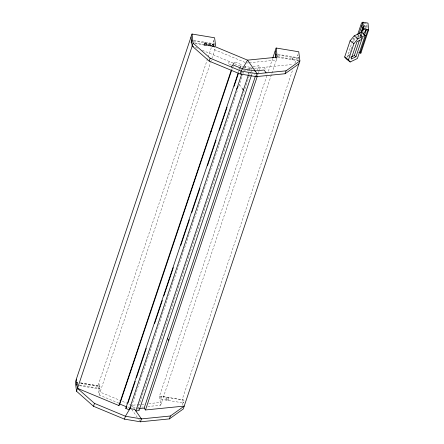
<?xml version="1.0" encoding="UTF-8"?>
<svg xmlns="http://www.w3.org/2000/svg" width="444" height="444" viewBox="0 0 444 444"><rect width="100%" height="100%" fill="white"/><g stroke="black" fill="none" stroke-linecap="round" stroke-linejoin="round"><path stroke-width="0.33" stroke-dasharray="2.22 1.67" d="M204.451 44.245L204.567 45.16L204.962 44.616A1.499 0.327 -80.6 0 0 205.233 42.541A1.499 0.327 -80.6 0 0 204.728 42.785L204.451 44.245L213.819 45.804L213.93 46.72L214.324 46.176A1.499 0.327 -80.6 0 0 214.619 44.372M213.819 45.804L214.097 44.345A1.499 0.327 -80.6 0 1 214.202 44.073M118.831 403.185L99.117 394.994L97.963 385.842L207.909 57.759M208.131 57.104L214.025 39.522M99.117 394.994L210.384 62.976M210.606 62.315L215.568 47.514M233.156 64.596L234.482 61.777L241.364 64.635L239.383 70.546M231.84 69.658L232.284 68.343M233.605 64.402L234.482 61.777M238.489 72.056L240.47 66.139L241.364 64.635M241.342 73.354L241.775 72.05M241.947 73.427L242.385 72.122M131.491 406.465L237.845 89.111M238.728 86.48L242.874 74.104M243.09 73.454L243.528 72.15M244.838 68.248L245.71 65.651M247.957 74.453L249.045 71.201M249.267 70.552L250.355 67.299L243.739 66.195M248.568 74.525L249.001 73.227M138.389 409.673L137.734 408.735L249.567 75.014M249.789 74.359L251.332 69.758M251.548 69.103L252.431 66.472M251.548 74.919L252.647 71.634M257.548 69.769L258.869 65.829L253.074 66.411M257.542 75.585L258.203 73.615M258.419 72.96L259.302 70.33M259.524 69.675L260.184 67.704L258.869 65.829M147.813 406.515L160.656 405.228L159.501 396.076L267.46 73.926M268.343 71.295L272.527 58.802M160.656 405.228L276.912 58.325M182.756 405.061L182.096 399.833L292.918 69.136M294.905 63.22L297.769 54.673L298.229 58.331L278.327 55.023M346.792 57.914L353.208 38.767L355.011 37.907M348.668 56.355L350.832 49.911M351.049 49.267L351.909 46.687M353.64 41.531L354.284 39.599L357.292 38.162M356.538 37.895L357.409 35.298M358.602 34.732L358.019 36.475L359.096 37.302L357.892 37.873M357.881 37.346L358.746 34.771M359.757 36.319L360.622 33.738M359.99 36.613L361.005 33.583M360.023 36.741L360.889 34.16M360.511 38.056L362.026 33.544M364.185 27.101L364.835 25.164L366.999 25.558L367.227 28.061M361.094 36.436L361.96 33.855M361.255 37.646L362.332 34.421M362.548 33.777L363.414 31.197M361.588 38.806L362.026 37.507M365.29 27.761L366.594 23.865M361.755 38.828L362.187 37.54M361.816 38.955L362.243 37.668M362.459 39.094L363.109 37.157M366.35 27.489L366.999 25.558M229.465 61.566L228.133 63.831L231.274 65.135M362.243 32.49L360.423 35.326L361.788 35.914M349.178 55.311L347.375 56.172L348.457 56.999M350.011 57.354L351.215 56.777M246.581 63.048L248.607 62.843M249.284 62.776L276.329 60.068L276.018 57.626M243.911 67.571L250.527 68.67L253.102 68.415M254.39 68.282L292.768 64.441M122.344 401.343L131.879 405.305L141.347 404.362M142.025 404.29L144.05 404.09M148.784 403.613L161.627 402.331M132.939 408.003L136.996 407.598M137.668 407.531L139.022 407.398M141.725 407.126L143.079 406.987M137.734 408.735L139.022 408.608M193.878 40.371L214.491 43.795M278.049 54.362L298.623 57.787A1.499 0.327 -80.6 0 0 298.052 59.035A1.499 0.327 -80.6 0 0 298.068 60.711L278.166 57.398M193.484 40.915L214.097 44.345L213.636 40.681M204.634 43.118L213.997 44.672M204.551 43.49L213.919 45.044M204.49 43.873L213.853 45.432M194.378 42.857L214.324 46.176L214.791 49.833L245.31 62.521M277.883 56.743L298.462 60.162M204.456 44.861L214.224 46.442M204.501 45.06L214.119 46.631M195.305 43.623L214.019 46.725M243.24 69.941L251.842 71.373M80.519 382.85L99.795 386.058A1.499 0.327 -80.6 0 1 99.628 388.433L100.089 392.096L119.802 400.288M161.327 396.287A1.499 0.327 -80.6 0 1 161.166 398.668A1.499 0.327 -80.6 0 1 160.656 398.296A1.499 0.327 -80.6 0 1 161.327 396.287L183.927 400.044A1.499 0.327 -80.6 0 1 183.761 402.425A1.499 0.327 -80.6 0 1 183.25 402.053A1.499 0.327 -80.6 0 1 183.927 400.044M80.686 382.967L97.963 385.842M159.501 396.076L182.096 399.833M80.791 383.511L99.395 386.602L98.934 382.939M79.692 385.12L99.628 388.433A1.499 0.327 -80.6 0 1 99.117 388.067A1.499 0.327 -80.6 0 1 99.795 386.058M79.298 385.664L99.234 388.983M160.772 399.212L183.366 402.969M364.069 23.404L365.967 23.748M195.354 47.391L197.88 48.44M202.303 50.277L242.763 67.094M231.901 65.396L234.41 66.439M238.811 68.265L240.692 69.048M127.728 406.887L129.004 407.414M353.208 38.767L354.284 39.599M264.047 67.316L266.017 70.13M254.678 74.575L255.4 75.608M239.388 84.51L241.758 87.884M131.879 405.305L134.76 409.407M131.707 409.34L137.274 417.271M138.861 419.536L139.66 420.668M250.355 67.299L250.527 68.67M364.835 25.164L365.001 27.045M298.557 59.829A1.499 0.327 -80.6 0 1 298.357 60.434M292.696 59.207A1.499 0.327 -80.6 0 0 292.857 56.826A1.499 0.327 -80.6 0 0 292.185 58.836A1.499 0.327 -80.6 0 0 292.696 59.207M166.467 399.55A1.499 0.327 -80.6 0 0 166.633 397.169A1.499 0.327 -80.6 0 0 165.956 399.178A1.499 0.327 -80.6 0 0 166.467 399.55M168.37 399.866A1.499 0.327 -80.6 0 0 168.537 397.485A1.499 0.327 -80.6 0 0 167.86 399.495A1.499 0.327 -80.6 0 0 168.37 399.866"/><path stroke-width="0.67" d="M276.146 48.013L277.3 57.165L247.552 60.145L215.762 46.936L214.607 37.779L192.008 34.022L75.369 382.084L76.523 391.236L93.506 406.277L124.459 419.142L140.454 421.8L169.414 418.897L183.25 408.985L299.894 60.922L298.74 51.77L276.146 48.013L272.749 58.147M76.523 391.236L193.168 43.179L192.008 34.022M93.506 406.277L94.478 403.374L77.495 388.339L77.034 384.676A1.499 0.327 -80.6 0 0 77.195 382.301A1.499 0.327 -80.6 0 0 76.523 384.31A1.499 0.327 -80.6 0 0 77.034 384.676M298.923 63.825L285.087 73.737L256.121 76.64L240.132 73.982L209.18 61.117L210.151 58.214L193.168 43.179M77.495 388.339L118.898 405.544L231.391 69.852M118.898 405.544L119.786 404.034L231.624 70.313M241.73 74.076L129.215 409.829L125.774 408.402L238.273 72.711M127.983 402.952L135.248 381.274M136.347 377.988L146.254 348.429M154.623 323.465L162.326 300.471M163.869 295.871L173.332 267.627M180.819 245.288L189.405 219.669M191.825 212.443L199.972 188.134M207.459 165.801L216.045 140.182M219.347 130.325L227.051 107.331M234.099 86.314L238.278 73.832M124.459 419.142L125.43 416.239L130.908 406.959M240.132 73.982L241.103 71.079L247.552 60.145L257.098 73.737L256.121 76.64M248.351 75.175L135.831 410.933L139.05 410.611L251.326 75.574M94.478 403.374L125.43 416.239L141.425 418.897L170.391 416L184.227 406.088L145.482 409.967L144.167 408.091L255.344 76.34M140.454 421.8L141.425 418.897L134.76 409.407L129.937 408.608M145.482 409.967L257.32 76.246M169.414 418.897L170.391 416M285.087 73.737L286.058 70.84L299.894 60.922M368.631 29.937L366.544 29.215L363.27 34.316L365.173 35.32L357.398 58.525L350.183 61.971L346.403 59.074L344.683 56.971L350.127 40.726L354.179 35.87L361.394 32.423L363.581 29.021L362.959 22.2L368.009 23.11L368.631 29.937L360.855 53.136L358.769 52.42M350.183 61.971L348.462 59.868L353.901 43.623L357.958 38.767L365.173 35.32M357.625 34.649L361.544 22.949L362.959 22.2L358.963 34.127M360.839 33.095L362.565 27.939M361.322 32.873L363.375 26.751M351.337 56.965L354.345 55.533L359.529 40.06M363.192 30.181L363.581 29.021L366 30.064M355.96 56.771L361.793 39.372L356.987 41.664L351.154 59.069L355.96 56.771L354.345 55.533M364.602 35.015L366.544 29.215L363.475 27.883M360.134 53.008L367.91 29.804M231.474 67.077L232.806 64.813L242.435 68.814L255.122 70.929L264.13 70.024L266.106 72.838M210.267 132.895L211.155 131.385M236.719 89.033L238.051 86.774M125.774 408.402L126.368 407.398M286.058 70.84L257.098 73.737L241.103 71.079L210.151 58.214M139.666 408.541L144.167 408.091M191.73 42.419A1.499 0.327 -80.6 0 1 191.22 42.047A1.499 0.327 -80.6 0 1 191.897 40.038A1.499 0.327 -80.6 0 1 191.73 42.419L192.191 46.076L193.456 46.603M119.786 404.034L126.662 406.893M361.394 32.423L363.814 33.467M354.179 35.87L357.958 38.767M350.127 40.726L353.901 43.623M344.683 56.971L348.462 59.868M192.191 46.076L209.18 61.117M242.152 88.445L243.334 90.138M167.499 338.478L168.814 340.354M275.175 50.916L275.635 54.573M275.863 56.405A1.499 0.327 -80.6 0 1 275.358 56.038A1.499 0.327 -80.6 0 1 276.029 54.029A1.499 0.327 -80.6 0 1 275.863 56.405L276.018 57.626M191.037 36.924L191.503 40.587M76.34 379.182L76.801 382.845M361.988 25.103L362.404 29.648M360.733 51.776L360.855 53.136"/></g></svg>
